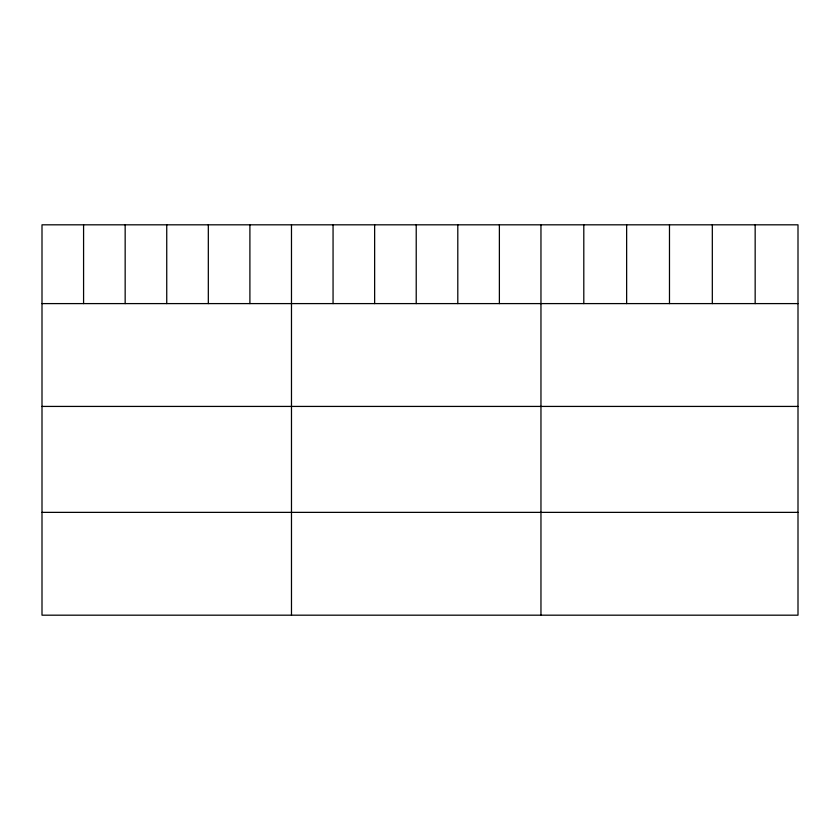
<?xml version="1.0" encoding="UTF-8"?>
<svg xmlns="http://www.w3.org/2000/svg" width="840" height="840" viewBox="0 0 840 840"><rect width="100%" height="100%" fill="white"/><g stroke="black" fill="none" stroke-linecap="round" stroke-linejoin="round"><path stroke-width="1.26" d="M798 303.597L798 615.184L42 615.184L42 224.816L798 224.816L798 303.597L42 303.597M42 406.423L798 406.423M42 512.369L798 512.369M755.16 224.816L755.16 303.597M712.32 224.816L712.32 303.597M669.48 224.816L669.48 303.597M626.64 224.816L626.64 303.597M583.8 224.816L583.8 303.597M540.96 224.816L540.96 615.184M499.38 224.816L499.38 303.597M457.8 224.816L457.8 303.597M416.22 224.816L416.22 303.597M374.64 224.816L374.64 303.597M333.06 224.816L333.06 303.597M291.48 224.816L291.48 615.184M249.9 224.816L249.9 303.597M208.32 224.816L208.32 303.597M166.74 224.816L166.74 303.597M125.16 224.816L125.16 303.597M83.58 224.816L83.58 303.597"/></g></svg>
